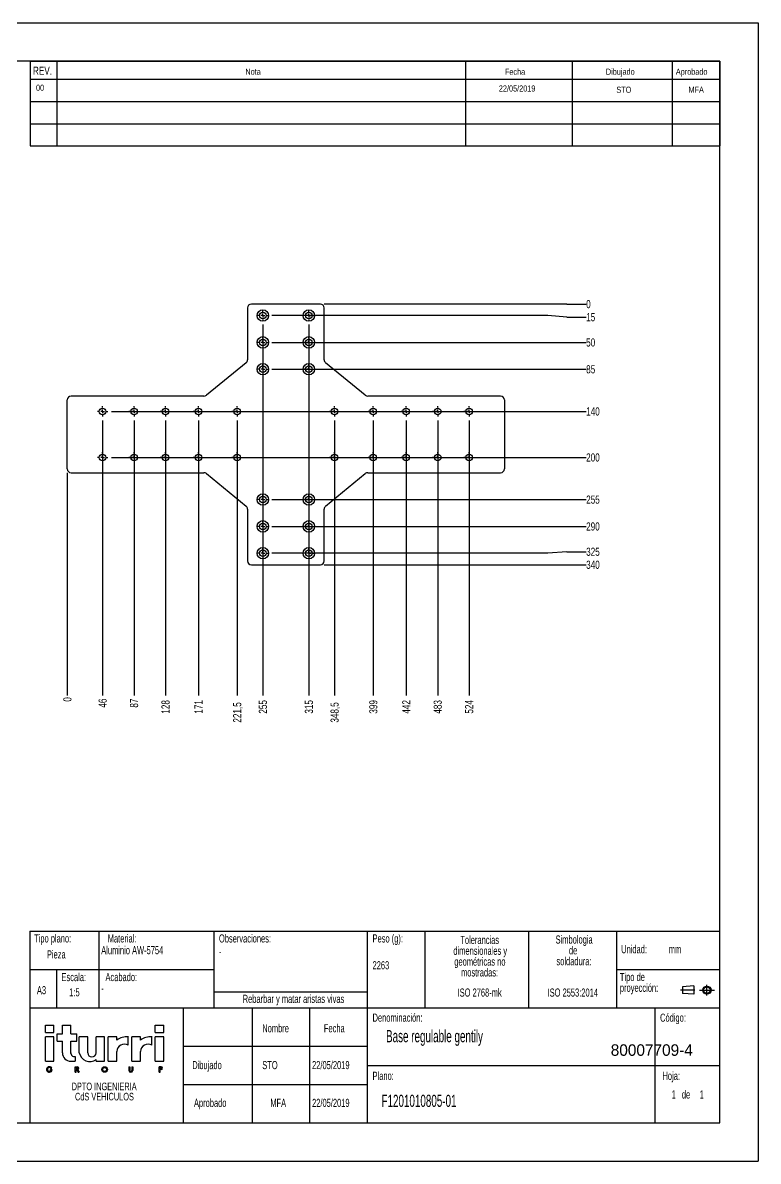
# Model space of a CAD drawing. Extents: x 0 to 2826, y 0 to 813.
# Drawn here: x 228.2 to 420, y 0 to 297 of the extents above; entities that cross this region are included whole.
import ezdxf

# ---------------------------------------------------------------- set-up
doc = ezdxf.new("R2010")
doc.units = 0
doc.linetypes.add('SLD-CENTRADA-TRAZOS-LARGOS', pattern=[19.05, 15.24, -1.27, 1.27, -1.27])
doc.linetypes.add('SLD-CONTINUA', pattern=[0])
doc.layers.get('0').update_dxf_attribs({"linetype": 'CONTINUOUS'})
doc.layers.add('FORMATO', color=7, linetype='SLD-CONTINUA')
doc.layers.add('SLD-0', color=179, linetype='SLD-CONTINUA')
doc.styles.add('SLDTEXTSTYLE0', font='TXT', dxfattribs={"width": 0.605})
doc.styles.add('SLDTEXTSTYLE1', font='TXT', dxfattribs={"width": 0.75})
doc.dimstyles.new('SLDDIMSTYLE0', dxfattribs={"dimtxt": 2.116667, "dimasz": 2.116667, "dimexe": 0, "dimexo": 0.0625, "dimgap": 0.529167, "dimtad": 0, "dimtih": 1, "dimtoh": 1, "dimdec": 0, "dimlfac": 5, "dimrnd": 1e-09, "dimdsep": 46, "dimtxsty": 'SLDTEXTSTYLE1', "dimblk1": 'NONE', "dimblk2": 'NONE', "dimsah": 1, "dimcen": 0.09, "dimadec": 0, "dimazin": 0, "dimtfac": 1, "dimtdec": 0, "dimtofl": 0, "dimtmove": 0, "dimatfit": 3, "dimldrblk": 'NONE', "dimfxl": 0, "dimtolj": 1, "dimtzin": 12, "dimarcsym": 0})
doc.dimstyles.new('SLDDIMSTYLE1', dxfattribs={"dimtxt": 2.116667, "dimasz": 2.116667, "dimexe": 0, "dimexo": 0.0625, "dimgap": 0.529167, "dimtad": 0, "dimtih": 1, "dimtoh": 1, "dimdec": 1, "dimlfac": 5, "dimrnd": 1e-09, "dimzin": 12, "dimdsep": 46, "dimtxsty": 'SLDTEXTSTYLE1', "dimblk1": 'NONE', "dimblk2": 'NONE', "dimsah": 1, "dimcen": 0.09, "dimadec": 0, "dimazin": 0, "dimtfac": 1, "dimtdec": 1, "dimtofl": 0, "dimtmove": 0, "dimatfit": 3, "dimldrblk": 'NONE', "dimfxl": 0, "dimtolj": 1, "dimtzin": 12, "dimarcsym": 0})

# ---------------------------------------------------------------- blocks, each defined once
blk = doc.blocks.new('BLOQUE3')
at = {"color": 7, "linetype": 'SLD-CENTRADA-TRAZOS-LARGOS'}
for p, q in [((400.52, 128.85), (400.52, 131.19)), ((397.92, 130.06), (394.8, 130.06)), ((398.88, 130.02), (402.16, 130.02))]:
    blk.add_line(p, q, dxfattribs=at)
at = {"color": 7, "linetype": 'SLD-CONTINUA'}
for p, q in [((397.68, 130.95), (395.23, 130.77)), ((395.23, 130.77), (395.23, 129.34)), ((397.68, 129.16), (395.23, 129.34)), ((397.68, 130.95), (397.68, 129.16))]:
    blk.add_line(p, q, dxfattribs=at)
for radius in [0.892, 0.713]:
    blk.add_circle((400.52, 130.02), radius, dxfattribs=at)
blk = doc.blocks.new('SW_NOTE_0')
at = {"color": 0, "linetype": 'Continuous', "char_height": 1.3229, "attachment_point": 2, "style": 'SLDTEXTSTYLE0'}
for s, insert in [('DPTO INGENIERIA', (7.83, 1.71)), ('CdS VEHICULOS', (7.88, -0.06))]:
    blk.add_mtext(s, dxfattribs=dict(at, insert=insert))
blk = doc.blocks.new('BLOQUE1')
at = {"layer": 'SLD-0'}
for p, q in [((0, 13.93), (1.47, 13.93)), ((0, 12.64), (0, 13.93)), ((1.47, 12.64), (1.47, 13.93)), ((2.94, 12.46), (2.94, 13.93)), ((2.94, 13.93), (4.41, 13.93)), ((4.41, 12.46), (4.41, 13.93)), ((19.1, 13.93), (20.57, 13.93)), ((19.1, 12.64), (19.1, 13.93)), ((20.57, 12.64), (20.57, 13.93)), ((0, 12.64), (1.47, 12.64)), ((0, 7.68), (0, 11.91)), ((1.47, 11.91), (0, 11.91)), ((1.47, 7.68), (1.47, 11.91)), ((2.02, 12.46), (2.94, 12.46)), ((2.02, 11.17), (2.02, 12.46)), ((4.41, 12.46), (5.45, 12.46)), ((5.45, 11.17), (5.45, 12.46)), ((5.88, 9.15), (5.88, 11.91)), ((7.35, 11.91), (5.88, 11.91)), ((7.35, 9.15), (7.35, 11.91)), ((10.29, 11.91), (8.82, 11.91)), ((8.82, 9.15), (8.82, 11.91)), ((10.29, 7.68), (10.29, 11.91)), ((10.92, 7.68), (10.92, 11.91)), ((12.39, 11.91), (10.92, 11.91)), ((12.39, 11.35), (12.39, 11.91)), ((14.41, 10.44), (14.41, 11.91)), ((15.04, 7.68), (15.04, 11.91)), ((16.51, 11.91), (15.04, 11.91)), ((16.51, 11.35), (16.51, 11.91)), ((18.53, 10.44), (18.53, 11.91)), ((19.1, 12.64), (20.57, 12.64)), ((19.1, 7.68), (19.1, 11.91)), ((20.57, 11.91), (19.1, 11.91)), ((20.57, 7.68), (20.57, 11.91)), ((2.02, 11.17), (2.94, 11.17)), ((2.94, 9.15), (2.94, 11.17)), ((4.41, 11.17), (5.45, 11.17)), ((4.41, 9.03), (4.41, 11.17)), ((8.82, 7.68), (8.82, 7.95)), ((12.39, 7.68), (12.39, 9.36)), ((16.51, 7.68), (16.51, 9.36)), ((0.88, 6.21), (1.16, 6.21)), ((0.88, 6.06), (0.88, 6.21)), ((0.88, 6.06), (0.96, 6.06)), ((0.9, 6.49), (1.1, 6.49)), ((5.19, 5.76), (5.19, 6.72)), ((5.19, 6.72), (5.55, 6.72)), ((5.35, 6.41), (5.35, 6.57)), ((5.35, 6.57), (5.55, 6.57)), ((5.35, 6.41), (5.55, 6.41)), ((5.35, 6.26), (5.41, 6.26)), ((5.35, 5.76), (5.35, 6.26)), ((5.41, 6.26), (5.69, 5.76)), ((5.59, 6.26), (5.87, 5.76)), ((14.53, 6.72), (14.53, 6.08)), ((14.53, 6.72), (14.68, 6.72)), ((14.68, 6.72), (14.68, 6.08)), ((15.02, 6.72), (15.02, 6.08)), ((15.02, 6.72), (15.17, 6.72)), ((15.17, 6.72), (15.17, 6.08)), ((20.12, 6.72), (19.78, 6.72)), ((19.78, 5.76), (19.78, 6.72)), ((19.78, 5.76), (19.78, 6.72)), ((19.94, 6.37), (19.94, 6.57)), ((20.12, 6.57), (19.94, 6.57)), ((20.12, 6.37), (19.94, 6.37)), ((20.12, 6.22), (19.94, 6.22)), ((19.94, 5.76), (19.94, 6.22)), ((5.19, 5.76), (5.35, 5.76)), ((5.69, 5.76), (5.87, 5.76)), ((19.78, 5.76), (19.94, 5.76))]:
    blk.add_line(p, q, dxfattribs=at)
at = {"layer": 'SLD-0', "linetype": 'SLD-CONTINUA'}
for p, q in [((5.15, 8.52), (5.15, 7.68)), ((0, 7.68), (1.47, 7.68)), ((4.41, 7.68), (5.15, 7.68)), ((8.82, 7.68), (10.29, 7.68)), ((10.92, 7.68), (12.39, 7.68)), ((15.04, 7.68), (16.51, 7.68)), ((19.1, 7.68), (20.57, 7.68))]:
    blk.add_line(p, q, dxfattribs=at)
at = {"layer": 'SLD-0'}
for radius in [0.482, 0.328]:
    blk.add_circle((10.29, 6.24), radius, dxfattribs=at)
at = {"layer": 'SLD-0', "linetype": 'SLD-CONTINUA'}
for centre, radius, start, end in [((14.17, 8.86), 3.06, 85.3992, 125.479), ((18.29, 8.86), 3.06, 85.3992, 125.479), ((13.73, 9.29), 1.34, 59.3496, 176.82), ((17.85, 9.29), 1.34, 59.3496, 176.82)]:
    blk.add_arc(centre, radius, start, end, dxfattribs=at)
at = {"layer": 'SLD-0'}
for centre, radius, start, end in [((4.41, 9.15), 1.47, 180, 270), ((5, 9.09), 0.593, 174.1878, 284.1512), ((7.74, 9.52), 1.9, 191.0739, 304.4906), ((8.09, 9.15), 0.735, 180, 0), ((0.68, 6.24), 0.482, 30.8678, 356.7364), ((0.68, 6.24), 0.328, 48.9815, 326.3369), ((5.55, 6.49), 0.233, 278.4773, 90), ((5.55, 6.49), 0.0787, 270, 90), ((14.85, 6.08), 0.322, 180, 0), ((14.85, 6.08), 0.167, 180, 0), ((20.12, 6.47), 0.253, 270, 90), ((20.12, 6.47), 0.0982, 270, 90)]:
    blk.add_arc(centre, radius, start, end, dxfattribs=at)
at = {"color": 7, "linetype": 'Continuous'}
blk.add_blockref('SW_NOTE_0', (2.38, 2.24), dxfattribs=at)
blk = doc.blocks.new('SW_NOTE_1')
at = {"layer": 'SLD-0', "color": 0, "attachment_point": 2, "style": 'SLDTEXTSTYLE0'}
for s, insert, char_height in [('dimensionales y', (7.54, -0.09), 2.1167), ('Tolerancias', (7.41, 2.73), 2.1167), ('geométricas no', (7.46, -2.92), 2.1167), ('mostradas:', (7.38, -5.74), 2.117)]:
    blk.add_mtext(s, dxfattribs=dict(at, insert=insert, char_height=char_height))
blk = doc.blocks.new('SW_NOTE_2')
at = {"layer": 'SLD-0', "color": 0, "attachment_point": 1, "style": 'SLDTEXTSTYLE0'}
for s, insert, char_height in [('Tipo de', (0, 2.73), 2.117), ('proyección:', (0, -0.09), 2.1167)]:
    blk.add_mtext(s, dxfattribs=dict(at, insert=insert, char_height=char_height))
blk = doc.blocks.new('SW_NOTE_3')
at = {"layer": 'SLD-0', "color": 0, "char_height": 2.117, "attachment_point": 2, "style": 'SLDTEXTSTYLE0'}
for s, insert in [('Simbologia', (7.11, 2.73)), ('de', (6.84, -0.09)), ('soldadura:', (7.06, -2.92))]:
    blk.add_mtext(s, dxfattribs=dict(at, insert=insert))
blk = doc.blocks.new('SW_NOTE_5')
at = {"layer": 'SLD-0', "color": 0, "attachment_point": 2, "style": 'SLDTEXTSTYLE0'}
for s, insert, char_height in [('dimensionales y', (7.54, -0.09), 2.1167), ('Tolerancias', (7.41, 2.73), 2.1167), ('geométricas no', (7.46, -2.92), 2.1167), ('mostradas:', (7.38, -5.74), 2.117)]:
    blk.add_mtext(s, dxfattribs=dict(at, insert=insert, char_height=char_height))
blk = doc.blocks.new('SW_NOTE_6')
at = {"layer": 'SLD-0', "color": 0, "attachment_point": 1, "style": 'SLDTEXTSTYLE0'}
for s, insert, char_height in [('Tipo de', (0, 2.73), 2.117), ('proyección:', (0, -0.09), 2.1167)]:
    blk.add_mtext(s, dxfattribs=dict(at, insert=insert, char_height=char_height))
blk = doc.blocks.new('SW_NOTE_7')
at = {"layer": 'SLD-0', "color": 0, "char_height": 2.117, "attachment_point": 2, "style": 'SLDTEXTSTYLE0'}
for s, insert in [('Simbologia', (7.11, 2.73)), ('de', (6.84, -0.09)), ('soldadura:', (7.06, -2.92))]:
    blk.add_mtext(s, dxfattribs=dict(at, insert=insert))
blk = doc.blocks.new('_D_17')
at = {"layer": 'FORMATO', "color": 7}
blk.add_line((239.79, 179.61), (239.79, 121.46), dxfattribs=at)
at = {"layer": 'FORMATO', "color": 7, "insert": (238.74, 119.89), "char_height": 2.12, "attachment_point": 1, "rotation": 90, "style": 'SLDTEXTSTYLE1'}
blk.add_mtext('0', dxfattribs=at)
blk = doc.blocks.new('_NONE')
blk = doc.blocks.new('_D_18')
at = {"layer": 'FORMATO', "color": 7}
blk.add_line((248.99, 193.26), (248.99, 121.46), dxfattribs=at)
at = {"layer": 'FORMATO', "color": 7, "insert": (247.94, 118.33), "char_height": 2.117, "attachment_point": 1, "rotation": 90, "style": 'SLDTEXTSTYLE1'}
blk.add_mtext('46', dxfattribs=at)
blk = doc.blocks.new('_D_19')
at = {"layer": 'FORMATO', "color": 7}
blk.add_line((257.19, 193.26), (257.19, 121.46), dxfattribs=at)
at = {"layer": 'FORMATO', "color": 7, "insert": (256.14, 118.33), "char_height": 2.117, "attachment_point": 1, "rotation": 90, "style": 'SLDTEXTSTYLE1'}
blk.add_mtext('87', dxfattribs=at)
blk = doc.blocks.new('_D_20')
at = {"layer": 'FORMATO', "color": 7}
blk.add_line((265.39, 193.26), (265.39, 121.46), dxfattribs=at)
at = {"layer": 'FORMATO', "color": 7, "insert": (264.34, 116.76), "char_height": 2.117, "attachment_point": 1, "rotation": 90, "style": 'SLDTEXTSTYLE1'}
blk.add_mtext('128', dxfattribs=at)
blk = doc.blocks.new('_D_21')
at = {"layer": 'FORMATO', "color": 7}
blk.add_line((273.99, 193.26), (273.99, 121.46), dxfattribs=at)
at = {"layer": 'FORMATO', "color": 7, "insert": (272.94, 116.76), "char_height": 2.117, "attachment_point": 1, "rotation": 90, "style": 'SLDTEXTSTYLE1'}
blk.add_mtext('171', dxfattribs=at)
blk = doc.blocks.new('_D_22')
at = {"layer": 'FORMATO', "color": 7}
blk.add_line((284.09, 193.26), (284.09, 121.46), dxfattribs=at)
at = {"layer": 'FORMATO', "color": 7, "insert": (283.04, 114.42), "char_height": 2.117, "attachment_point": 1, "rotation": 90, "style": 'SLDTEXTSTYLE1'}
blk.add_mtext('221,5', dxfattribs=at)
blk = doc.blocks.new('_D_23')
at = {"layer": 'FORMATO', "color": 7}
blk.add_line((290.79, 218.26), (290.79, 121.46), dxfattribs=at)
at = {"layer": 'FORMATO', "color": 7, "insert": (289.74, 116.76), "char_height": 2.117, "attachment_point": 1, "rotation": 90, "style": 'SLDTEXTSTYLE1'}
blk.add_mtext('255', dxfattribs=at)
blk = doc.blocks.new('_D_24')
at = {"layer": 'FORMATO', "color": 7}
blk.add_line((302.79, 218.26), (302.79, 121.46), dxfattribs=at)
at = {"layer": 'FORMATO', "color": 7, "insert": (301.74, 116.76), "char_height": 2.117, "attachment_point": 1, "rotation": 90, "style": 'SLDTEXTSTYLE1'}
blk.add_mtext('315', dxfattribs=at)
blk = doc.blocks.new('_D_25')
at = {"layer": 'FORMATO', "color": 7}
blk.add_line((309.49, 193.26), (309.49, 121.46), dxfattribs=at)
at = {"layer": 'FORMATO', "color": 7, "insert": (308.44, 114.42), "char_height": 2.117, "attachment_point": 1, "rotation": 90, "style": 'SLDTEXTSTYLE1'}
blk.add_mtext('348,5', dxfattribs=at)
blk = doc.blocks.new('_D_26')
at = {"layer": 'FORMATO', "color": 7}
blk.add_line((319.59, 193.26), (319.59, 121.46), dxfattribs=at)
at = {"layer": 'FORMATO', "color": 7, "insert": (318.54, 116.76), "char_height": 2.117, "attachment_point": 1, "rotation": 90, "style": 'SLDTEXTSTYLE1'}
blk.add_mtext('399', dxfattribs=at)
blk = doc.blocks.new('_D_27')
at = {"layer": 'FORMATO', "color": 7}
blk.add_line((328.19, 193.26), (328.19, 121.46), dxfattribs=at)
at = {"layer": 'FORMATO', "color": 7, "insert": (327.14, 116.76), "char_height": 2.117, "attachment_point": 1, "rotation": 90, "style": 'SLDTEXTSTYLE1'}
blk.add_mtext('442', dxfattribs=at)
blk = doc.blocks.new('_D_28')
at = {"layer": 'FORMATO', "color": 7}
blk.add_line((336.39, 193.26), (336.39, 121.46), dxfattribs=at)
at = {"layer": 'FORMATO', "color": 7, "insert": (335.34, 116.76), "char_height": 2.117, "attachment_point": 1, "rotation": 90, "style": 'SLDTEXTSTYLE1'}
blk.add_mtext('483', dxfattribs=at)
blk = doc.blocks.new('_D_29')
at = {"layer": 'FORMATO', "color": 7}
blk.add_line((344.59, 193.26), (344.59, 121.46), dxfattribs=at)
at = {"layer": 'FORMATO', "color": 7, "insert": (343.54, 116.76), "char_height": 2.117, "attachment_point": 1, "rotation": 90, "style": 'SLDTEXTSTYLE1'}
blk.add_mtext('524', dxfattribs=at)
blk = doc.blocks.new('_D_30')
at = {"layer": 'FORMATO', "color": 7}
for p, q in [((365.12, 223.61), (306.79, 223.61)), ((370.12, 223.61), (365.12, 223.61)), ((370.12, 223.61), (375.12, 223.61))]:
    blk.add_line(p, q, dxfattribs=at)
at = {"layer": 'FORMATO', "color": 7, "insert": (375.12, 224.66), "char_height": 2.12, "attachment_point": 1, "style": 'SLDTEXTSTYLE1'}
blk.add_mtext('0', dxfattribs=at)
blk = doc.blocks.new('_D_31')
at = {"layer": 'FORMATO', "color": 7}
for p, q in [((365.12, 220.61), (293.14, 220.61)), ((370.12, 220.21), (365.12, 220.61)), ((370.12, 220.21), (375.12, 220.21))]:
    blk.add_line(p, q, dxfattribs=at)
at = {"layer": 'FORMATO', "color": 7, "insert": (375.12, 221.26), "char_height": 2.117, "attachment_point": 1, "style": 'SLDTEXTSTYLE1'}
blk.add_mtext('15', dxfattribs=at)
blk = doc.blocks.new('_D_32')
at = {"layer": 'FORMATO', "color": 7}
blk.add_line((293.14, 213.61), (375.12, 213.61), dxfattribs=at)
at = {"layer": 'FORMATO', "color": 7, "insert": (375.12, 214.66), "char_height": 2.117, "attachment_point": 1, "style": 'SLDTEXTSTYLE1'}
blk.add_mtext('50', dxfattribs=at)
blk = doc.blocks.new('_D_33')
at = {"layer": 'FORMATO', "color": 7}
blk.add_line((293.14, 206.61), (375.12, 206.61), dxfattribs=at)
at = {"layer": 'FORMATO', "color": 7, "insert": (375.12, 207.66), "char_height": 2.117, "attachment_point": 1, "style": 'SLDTEXTSTYLE1'}
blk.add_mtext('85', dxfattribs=at)
blk = doc.blocks.new('_D_34')
at = {"layer": 'FORMATO', "color": 7}
blk.add_line((251.34, 195.61), (375.12, 195.61), dxfattribs=at)
at = {"layer": 'FORMATO', "color": 7, "insert": (375.12, 196.66), "char_height": 2.117, "attachment_point": 1, "style": 'SLDTEXTSTYLE1'}
blk.add_mtext('140', dxfattribs=at)
blk = doc.blocks.new('_D_35')
at = {"layer": 'FORMATO', "color": 7}
blk.add_line((251.34, 183.61), (375.12, 183.61), dxfattribs=at)
at = {"layer": 'FORMATO', "color": 7, "insert": (375.12, 184.66), "char_height": 2.117, "attachment_point": 1, "style": 'SLDTEXTSTYLE1'}
blk.add_mtext('200', dxfattribs=at)
blk = doc.blocks.new('_D_36')
at = {"layer": 'FORMATO', "color": 7}
blk.add_line((293.14, 172.61), (375.12, 172.61), dxfattribs=at)
at = {"layer": 'FORMATO', "color": 7, "insert": (375.12, 173.66), "char_height": 2.117, "attachment_point": 1, "style": 'SLDTEXTSTYLE1'}
blk.add_mtext('255', dxfattribs=at)
blk = doc.blocks.new('_D_37')
at = {"layer": 'FORMATO', "color": 7}
blk.add_line((293.14, 165.61), (375.12, 165.61), dxfattribs=at)
at = {"layer": 'FORMATO', "color": 7, "insert": (375.12, 166.66), "char_height": 2.117, "attachment_point": 1, "style": 'SLDTEXTSTYLE1'}
blk.add_mtext('290', dxfattribs=at)
blk = doc.blocks.new('_D_38')
at = {"layer": 'FORMATO', "color": 7}
for p, q in [((365.12, 158.61), (293.14, 158.61)), ((370.12, 159.01), (365.12, 158.61)), ((370.12, 159.01), (375.12, 159.01))]:
    blk.add_line(p, q, dxfattribs=at)
at = {"layer": 'FORMATO', "color": 7, "insert": (375.12, 160.06), "char_height": 2.117, "attachment_point": 1, "style": 'SLDTEXTSTYLE1'}
blk.add_mtext('325', dxfattribs=at)
blk = doc.blocks.new('_D_39')
at = {"layer": 'FORMATO', "color": 7}
blk.add_line((306.79, 155.61), (375.12, 155.61), dxfattribs=at)
at = {"layer": 'FORMATO', "color": 7, "insert": (375.12, 156.66), "char_height": 2.117, "attachment_point": 1, "style": 'SLDTEXTSTYLE1'}
blk.add_mtext('340', dxfattribs=at)
blk = doc.blocks.new('SW_CENTERMARKSYMBOL_32')
at = {"layer": 'FORMATO', "color": 0}
for p, q in [((-1, 0), (-1.35, 0)), ((0, 0), (-0.5, 0)), ((0, 1), (0, 1.35)), ((0, 0), (0, 0.5)), ((0, 0), (0, -0.5)), ((0, 0), (0.5, 0)), ((1, 0), (1.35, 0)), ((0, -1), (0, -1.35))]:
    blk.add_line(p, q, dxfattribs=at)
blk = doc.blocks.new('SW_CENTERMARKSYMBOL_33')
at = {"layer": 'FORMATO', "color": 0}
for p, q in [((-1, 0), (-1.35, 0)), ((0, 0), (-0.5, 0)), ((0, 1), (0, 1.35)), ((0, 0), (0, 0.5)), ((0, 0), (0, -0.5)), ((0, 0), (0.5, 0)), ((1, 0), (1.35, 0)), ((0, -1), (0, -1.35))]:
    blk.add_line(p, q, dxfattribs=at)
blk = doc.blocks.new('SW_CENTERMARKSYMBOL_34')
at = {"layer": 'FORMATO', "color": 0}
for p, q in [((-1, 0), (-1.35, 0)), ((0, 0), (-0.5, 0)), ((0, 1), (0, 1.35)), ((0, 0), (0, 0.5)), ((0, 0), (0, -0.5)), ((0, 0), (0.5, 0)), ((1, 0), (1.35, 0)), ((0, -1), (0, -1.35))]:
    blk.add_line(p, q, dxfattribs=at)
blk = doc.blocks.new('SW_CENTERMARKSYMBOL_35')
at = {"layer": 'FORMATO', "color": 0}
for p, q in [((-1, 0), (-1.35, 0)), ((0, 0), (-0.5, 0)), ((0, 1), (0, 1.35)), ((0, 0), (0, 0.5)), ((0, 0), (0, -0.5)), ((0, 0), (0.5, 0)), ((1, 0), (1.35, 0)), ((0, -1), (0, -1.35))]:
    blk.add_line(p, q, dxfattribs=at)
blk = doc.blocks.new('SW_CENTERMARKSYMBOL_36')
at = {"layer": 'FORMATO', "color": 0}
for p, q in [((-1, 0), (-1.35, 0)), ((0, 0), (-0.5, 0)), ((0, 1), (0, 1.35)), ((0, 0), (0, 0.5)), ((0, 0), (0, -0.5)), ((0, 0), (0.5, 0)), ((1, 0), (1.35, 0)), ((0, -1), (0, -1.35))]:
    blk.add_line(p, q, dxfattribs=at)
blk = doc.blocks.new('SW_CENTERMARKSYMBOL_37')
at = {"layer": 'FORMATO', "color": 0}
for p, q in [((-1, 0), (-1.35, 0)), ((0, 0), (-0.5, 0)), ((0, 1), (0, 1.35)), ((0, 0), (0, 0.5)), ((0, 0), (0, -0.5)), ((0, 0), (0.5, 0)), ((1, 0), (1.35, 0)), ((0, -1), (0, -1.35))]:
    blk.add_line(p, q, dxfattribs=at)
blk = doc.blocks.new('SW_CENTERMARKSYMBOL_38')
at = {"layer": 'FORMATO', "color": 0}
for p, q in [((-1, 0), (-1.35, 0)), ((0, 0), (-0.5, 0)), ((0, 1), (0, 1.35)), ((0, 0), (0, 0.5)), ((0, 0), (0, -0.5)), ((0, 0), (0.5, 0)), ((1, 0), (1.35, 0)), ((0, -1), (0, -1.35))]:
    blk.add_line(p, q, dxfattribs=at)
blk = doc.blocks.new('SW_CENTERMARKSYMBOL_39')
at = {"layer": 'FORMATO', "color": 0}
for p, q in [((-1, 0), (-1.35, 0)), ((0, 0), (-0.5, 0)), ((0, 1), (0, 1.35)), ((0, 0), (0, 0.5)), ((0, 0), (0, -0.5)), ((0, 0), (0.5, 0)), ((1, 0), (1.35, 0)), ((0, -1), (0, -1.35))]:
    blk.add_line(p, q, dxfattribs=at)
blk = doc.blocks.new('SW_CENTERMARKSYMBOL_40')
at = {"layer": 'FORMATO', "color": 0}
for p, q in [((-1, 0), (-1.35, 0)), ((0, 0), (-0.5, 0)), ((0, 1), (0, 1.35)), ((0, 0), (0, 0.5)), ((0, 0), (0, -0.5)), ((0, 0), (0.5, 0)), ((1, 0), (1.35, 0)), ((0, -1), (0, -1.35))]:
    blk.add_line(p, q, dxfattribs=at)
blk = doc.blocks.new('SW_CENTERMARKSYMBOL_41')
at = {"layer": 'FORMATO', "color": 0}
for p, q in [((-1, 0), (-1.35, 0)), ((0, 0), (-0.5, 0)), ((0, 1), (0, 1.35)), ((0, 0), (0, 0.5)), ((0, 0), (0, -0.5)), ((0, 0), (0.5, 0)), ((1, 0), (1.35, 0)), ((0, -1), (0, -1.35))]:
    blk.add_line(p, q, dxfattribs=at)
blk = doc.blocks.new('SW_CENTERMARKSYMBOL_42')
at = {"layer": 'FORMATO', "color": 0}
for p, q in [((-1, 0), (-1.35, 0)), ((0, 0), (-0.5, 0)), ((0, 1), (0, 1.35)), ((0, 0), (0, 0.5)), ((0, 0), (0, -0.5)), ((0, 0), (0.5, 0)), ((1, 0), (1.35, 0)), ((0, -1), (0, -1.35))]:
    blk.add_line(p, q, dxfattribs=at)
blk = doc.blocks.new('SW_CENTERMARKSYMBOL_43')
at = {"layer": 'FORMATO', "color": 0}
for p, q in [((-1, 0), (-1.35, 0)), ((0, 0), (-0.5, 0)), ((0, 1), (0, 1.35)), ((0, 0), (0, 0.5)), ((0, 0), (0, -0.5)), ((0, 0), (0.5, 0)), ((1, 0), (1.35, 0)), ((0, -1), (0, -1.35))]:
    blk.add_line(p, q, dxfattribs=at)
blk = doc.blocks.new('SW_CENTERMARKSYMBOL_44')
at = {"layer": 'FORMATO', "color": 0}
for p, q in [((-1, 0), (-1.35, 0)), ((0, 0), (-0.5, 0)), ((0, 1), (0, 1.35)), ((0, 0), (0, 0.5)), ((0, 0), (0, -0.5)), ((0, 0), (0.5, 0)), ((1, 0), (1.35, 0)), ((0, -1), (0, -1.35))]:
    blk.add_line(p, q, dxfattribs=at)
blk = doc.blocks.new('SW_CENTERMARKSYMBOL_45')
at = {"layer": 'FORMATO', "color": 0}
for p, q in [((-1, 0), (-1.35, 0)), ((0, 0), (-0.5, 0)), ((0, 1), (0, 1.35)), ((0, 0), (0, 0.5)), ((0, 0), (0, -0.5)), ((0, 0), (0.5, 0)), ((1, 0), (1.35, 0)), ((0, -1), (0, -1.35))]:
    blk.add_line(p, q, dxfattribs=at)
blk = doc.blocks.new('SW_CENTERMARKSYMBOL_46')
at = {"layer": 'FORMATO', "color": 0}
for p, q in [((-1, 0), (-1.35, 0)), ((0, 0), (-0.5, 0)), ((0, 1), (0, 1.35)), ((0, 0), (0, 0.5)), ((0, 0), (0, -0.5)), ((0, 0), (0.5, 0)), ((1, 0), (1.35, 0)), ((0, -1), (0, -1.35))]:
    blk.add_line(p, q, dxfattribs=at)
blk = doc.blocks.new('SW_CENTERMARKSYMBOL_47')
at = {"layer": 'FORMATO', "color": 0}
for p, q in [((-1, 0), (-1.35, 0)), ((0, 0), (-0.5, 0)), ((0, 1), (0, 1.35)), ((0, 0), (0, 0.5)), ((0, 0), (0, -0.5)), ((0, 0), (0.5, 0)), ((1, 0), (1.35, 0)), ((0, -1), (0, -1.35))]:
    blk.add_line(p, q, dxfattribs=at)
blk = doc.blocks.new('SW_CENTERMARKSYMBOL_48')
at = {"layer": 'FORMATO', "color": 0}
for p, q in [((-1, 0), (-1.35, 0)), ((0, 0), (-0.5, 0)), ((0, 1), (0, 1.35)), ((0, 0), (0, 0.5)), ((0, 0), (0, -0.5)), ((0, 0), (0.5, 0)), ((1, 0), (1.35, 0)), ((0, -1), (0, -1.35))]:
    blk.add_line(p, q, dxfattribs=at)
blk = doc.blocks.new('SW_CENTERMARKSYMBOL_49')
at = {"layer": 'FORMATO', "color": 0}
for p, q in [((-1, 0), (-1.35, 0)), ((0, 0), (-0.5, 0)), ((0, 1), (0, 1.35)), ((0, 0), (0, 0.5)), ((0, 0), (0, -0.5)), ((0, 0), (0.5, 0)), ((1, 0), (1.35, 0)), ((0, -1), (0, -1.35))]:
    blk.add_line(p, q, dxfattribs=at)
blk = doc.blocks.new('SW_CENTERMARKSYMBOL_50')
at = {"layer": 'FORMATO', "color": 0}
for p, q in [((-1, 0), (-1.35, 0)), ((0, 0), (-0.5, 0)), ((0, 1), (0, 1.35)), ((0, 0), (0, 0.5)), ((0, 0), (0, -0.5)), ((0, 0), (0.5, 0)), ((1, 0), (1.35, 0)), ((0, -1), (0, -1.35))]:
    blk.add_line(p, q, dxfattribs=at)
blk = doc.blocks.new('SW_CENTERMARKSYMBOL_51')
at = {"layer": 'FORMATO', "color": 0}
for p, q in [((-1, 0), (-1.35, 0)), ((0, 0), (-0.5, 0)), ((0, 1), (0, 1.35)), ((0, 0), (0, 0.5)), ((0, 0), (0, -0.5)), ((0, 0), (0.5, 0)), ((1, 0), (1.35, 0)), ((0, -1), (0, -1.35))]:
    blk.add_line(p, q, dxfattribs=at)
blk = doc.blocks.new('SW_CENTERMARKSYMBOL_52')
at = {"layer": 'FORMATO', "color": 0}
for p, q in [((-1, 0), (-1.35, 0)), ((0, 0), (-0.5, 0)), ((0, 1), (0, 1.35)), ((0, 0), (0, 0.5)), ((0, 0), (0, -0.5)), ((0, 0), (0.5, 0)), ((1, 0), (1.35, 0)), ((0, -1), (0, -1.35))]:
    blk.add_line(p, q, dxfattribs=at)
blk = doc.blocks.new('SW_CENTERMARKSYMBOL_53')
at = {"layer": 'FORMATO', "color": 0}
for p, q in [((-1, 0), (-1.35, 0)), ((0, 0), (-0.5, 0)), ((0, 1), (0, 1.35)), ((0, 0), (0, 0.5)), ((0, 0), (0, -0.5)), ((0, 0), (0.5, 0)), ((1, 0), (1.35, 0)), ((0, -1), (0, -1.35))]:
    blk.add_line(p, q, dxfattribs=at)
blk = doc.blocks.new('SW_CENTERMARKSYMBOL_54')
at = {"layer": 'FORMATO', "color": 0}
for p, q in [((-1, 0), (-1.35, 0)), ((0, 0), (-0.5, 0)), ((0, 1), (0, 1.35)), ((0, 0), (0, 0.5)), ((0, 0), (0, -0.5)), ((0, 0), (0.5, 0)), ((1, 0), (1.35, 0)), ((0, -1), (0, -1.35))]:
    blk.add_line(p, q, dxfattribs=at)
blk = doc.blocks.new('SW_CENTERMARKSYMBOL_55')
at = {"layer": 'FORMATO', "color": 0}
for p, q in [((-1, 0), (-1.35, 0)), ((0, 0), (-0.5, 0)), ((0, 1), (0, 1.35)), ((0, 0), (0, 0.5)), ((0, 0), (0, -0.5)), ((0, 0), (0.5, 0)), ((1, 0), (1.35, 0)), ((0, -1), (0, -1.35))]:
    blk.add_line(p, q, dxfattribs=at)
blk = doc.blocks.new('SW_CENTERMARKSYMBOL_56')
at = {"layer": 'FORMATO', "color": 0}
for p, q in [((-1, 0), (-1.35, 0)), ((0, 0), (-0.5, 0)), ((0, 1), (0, 1.35)), ((0, 0), (0, 0.5)), ((0, 0), (0, -0.5)), ((0, 0), (0.5, 0)), ((1, 0), (1.35, 0)), ((0, -1), (0, -1.35))]:
    blk.add_line(p, q, dxfattribs=at)
blk = doc.blocks.new('SW_CENTERMARKSYMBOL_57')
at = {"layer": 'FORMATO', "color": 0}
for p, q in [((-1, 0), (-1.35, 0)), ((0, 0), (-0.5, 0)), ((0, 1), (0, 1.35)), ((0, 0), (0, 0.5)), ((0, 0), (0, -0.5)), ((0, 0), (0.5, 0)), ((1, 0), (1.35, 0)), ((0, -1), (0, -1.35))]:
    blk.add_line(p, q, dxfattribs=at)
blk = doc.blocks.new('SW_CENTERMARKSYMBOL_58')
at = {"layer": 'FORMATO', "color": 0}
for p, q in [((-1, 0), (-1.35, 0)), ((0, 0), (-0.5, 0)), ((0, 1), (0, 1.35)), ((0, 0), (0, 0.5)), ((0, 0), (0, -0.5)), ((0, 0), (0.5, 0)), ((1, 0), (1.35, 0)), ((0, -1), (0, -1.35))]:
    blk.add_line(p, q, dxfattribs=at)
blk = doc.blocks.new('SW_CENTERMARKSYMBOL_59')
at = {"layer": 'FORMATO', "color": 0}
for p, q in [((-1, 0), (-1.35, 0)), ((0, 0), (-0.5, 0)), ((0, 1), (0, 1.35)), ((0, 0), (0, 0.5)), ((0, 0), (0, -0.5)), ((0, 0), (0.5, 0)), ((1, 0), (1.35, 0)), ((0, -1), (0, -1.35))]:
    blk.add_line(p, q, dxfattribs=at)
blk = doc.blocks.new('SW_CENTERMARKSYMBOL_60')
at = {"layer": 'FORMATO', "color": 0}
for p, q in [((-1, 0), (-1.35, 0)), ((0, 0), (-0.5, 0)), ((0, 1), (0, 1.35)), ((0, 0), (0, 0.5)), ((0, 0), (0, -0.5)), ((0, 0), (0.5, 0)), ((1, 0), (1.35, 0)), ((0, -1), (0, -1.35))]:
    blk.add_line(p, q, dxfattribs=at)
blk = doc.blocks.new('SW_CENTERMARKSYMBOL_61')
at = {"layer": 'FORMATO', "color": 0}
for p, q in [((-1, 0), (-1.35, 0)), ((0, 0), (-0.5, 0)), ((0, 1), (0, 1.35)), ((0, 0), (0, 0.5)), ((0, 0), (0, -0.5)), ((0, 0), (0.5, 0)), ((1, 0), (1.35, 0)), ((0, -1), (0, -1.35))]:
    blk.add_line(p, q, dxfattribs=at)
blk = doc.blocks.new('SW_CENTERMARKSYMBOL_62')
at = {"layer": 'FORMATO', "color": 0}
for p, q in [((-1, 0), (-1.35, 0)), ((0, 0), (-0.5, 0)), ((0, 1), (0, 1.35)), ((0, 0), (0, 0.5)), ((0, 0), (0, -0.5)), ((0, 0), (0.5, 0)), ((1, 0), (1.35, 0)), ((0, -1), (0, -1.35))]:
    blk.add_line(p, q, dxfattribs=at)
blk = doc.blocks.new('SW_CENTERMARKSYMBOL_63')
at = {"layer": 'FORMATO', "color": 0}
for p, q in [((-1, 0), (-1.35, 0)), ((0, 0), (-0.5, 0)), ((0, 1), (0, 1.35)), ((0, 0), (0, 0.5)), ((0, 0), (0, -0.5)), ((0, 0), (0.5, 0)), ((1, 0), (1.35, 0)), ((0, -1), (0, -1.35))]:
    blk.add_line(p, q, dxfattribs=at)

msp = doc.modelspace()

# ---------------------------------------------------------------- linework, layer by layer
at = {"color": 7, "linetype": 'SLD-CONTINUA'}
for p, q in [((0, 297), (420, 297)), ((420, 297), (420, 0)), ((410, 287), (20, 287)), ((410, 10), (410, 287)), ((305.79, 223.612), (287.79, 223.612)), ((286.79, 222.612), (286.79, 209.086)), ((306.79, 209.086), (306.79, 222.612)), ((286.423, 208.312), (276.066, 199.838)), ((317.514, 199.838), (307.157, 208.312)), ((275.433, 199.612), (240.79, 199.612)), ((352.79, 199.612), (318.147, 199.612)), ((239.79, 180.612), (239.79, 198.612)), ((353.79, 198.612), (353.79, 180.612)), ((240.79, 179.612), (275.433, 179.612)), ((276.066, 179.386), (286.423, 170.912)), ((307.157, 170.912), (317.514, 179.386)), ((318.147, 179.612), (352.79, 179.612)), ((286.79, 170.138), (286.79, 156.612)), ((306.79, 156.612), (306.79, 170.138)), ((287.79, 155.612), (305.79, 155.612)), ((230, 60), (410, 60)), ((230, 60), (230, 10)), ((20, 10), (410, 10)), ((7.531, 0), (420, 0))]:
    msp.add_line(p, q, dxfattribs=at)
for centre, radius in [((290.79, 220.612), 1.5), ((290.79, 220.612), 0.85), ((302.79, 220.612), 1.5), ((302.79, 220.612), 0.85), ((290.79, 213.612), 1.5), ((290.79, 213.612), 0.85), ((302.79, 213.612), 1.5), ((302.79, 213.612), 0.85), ((290.79, 206.612), 1.5), ((302.79, 206.612), 1.5), ((290.79, 206.612), 0.85), ((302.79, 206.612), 0.85), ((248.99, 195.612), 0.85), ((257.19, 195.612), 0.85), ((265.39, 195.612), 0.85), ((273.99, 195.612), 0.85), ((284.09, 195.612), 0.85), ((309.49, 195.612), 0.85), ((319.59, 195.612), 0.85), ((328.19, 195.612), 0.85), ((336.39, 195.612), 0.85), ((344.59, 195.612), 0.85), ((248.99, 183.612), 0.85), ((257.19, 183.612), 0.85), ((265.39, 183.612), 0.85), ((273.99, 183.612), 0.85), ((284.09, 183.612), 0.85), ((309.49, 183.612), 0.85), ((319.59, 183.612), 0.85), ((328.19, 183.612), 0.85), ((336.39, 183.612), 0.85), ((344.59, 183.612), 0.85), ((290.79, 172.612), 1.5), ((290.79, 172.612), 0.85), ((302.79, 172.612), 1.5), ((302.79, 172.612), 0.85), ((290.79, 165.612), 1.5), ((290.79, 165.612), 0.85), ((302.79, 165.612), 1.5), ((302.79, 165.612), 0.85), ((290.79, 158.612), 1.5), ((290.79, 158.612), 0.85), ((302.79, 158.612), 1.5), ((302.79, 158.612), 0.85)]:
    msp.add_circle(centre, radius, dxfattribs=at)
for centre, start, end in [((287.79, 222.612), 90, 180), ((305.79, 222.612), 0, 90), ((285.79, 209.086), 309.28941, 0), ((307.79, 209.086), 180, 230.71059), ((240.79, 198.612), 90, 180), ((275.433, 200.612), 270, 309.28941), ((318.147, 200.612), 230.71059, 270), ((352.79, 198.612), 0, 90), ((240.79, 180.612), 180, 270), ((275.433, 178.612), 50.71059, 90), ((318.147, 178.612), 90, 129.28941), ((352.79, 180.612), 270, 0), ((285.79, 170.138), 0, 50.71059), ((307.79, 170.138), 129.28941, 180), ((287.79, 156.612), 180, 270), ((305.79, 156.612), 270, 0)]:
    msp.add_arc(centre, 1, start, end, dxfattribs=at)
at = {"layer": 'FORMATO'}
for p, q in [((230.091, 287), (410, 287)), ((230.091, 287), (230.091, 264.866)), ((237.034, 287), (237.034, 264.866)), ((343.657, 287), (343.657, 264.866)), ((371.462, 287), (371.462, 264.866)), ((397.513, 287), (397.513, 264.866)), ((410, 287), (410, 264.866)), ((230.091, 282.266), (410, 282.266)), ((230.091, 276.466), (410, 276.466)), ((230.091, 270.666), (410, 270.666)), ((230.091, 264.866), (410, 264.866))]:
    msp.add_line(p, q, dxfattribs=at)
at = {"layer": 'SLD-0'}
for p, q in [((248, 60), (248, 40)), ((278, 60), (278, 40)), ((318, 60), (318, 40)), ((333, 60), (333, 40)), ((360.082, 60), (360.082, 40)), ((383, 60), (383, 40)), ((230, 50), (248, 50)), ((237, 50), (237, 40)), ((248, 50), (278, 50)), ((383, 50), (410, 50)), ((278, 44.158), (318, 44.158)), ((230, 40), (410, 40)), ((270, 40), (270, 10)), ((288, 40), (288, 10)), ((303, 40), (303, 10)), ((318, 40), (318, 10)), ((393, 40), (393, 10)), ((270, 30), (318, 30)), ((318, 25), (393, 25)), ((393, 25), (410, 25)), ((270, 20), (318, 20))]:
    msp.add_line(p, q, dxfattribs=at)

# ---------------------------------------------------------------- block references
at = {"color": 7, "linetype": 'Continuous'}
for name, p, xscale, yscale, zscale in [('BLOQUE3', (-74.011, -111.408), 1.2, 1.2, 1.2), ('BLOQUE3', (-74.011, -111.408), 1.2, 1.2, 1.2), ('BLOQUE1', (234.082, 14.581), 1.5, 1.5, 1.5), ('BLOQUE1', (234.082, 14.581), 1.5, 1.5, 1.5)]:
    msp.add_blockref(name, p, dxfattribs=dict(at, xscale=xscale, yscale=yscale, zscale=zscale))
at = {"layer": 'FORMATO', "color": 7}
for name, p in [('SW_CENTERMARKSYMBOL_59', (290.79, 220.612)), ('SW_CENTERMARKSYMBOL_53', (302.79, 220.612)), ('SW_CENTERMARKSYMBOL_58', (290.79, 213.612)), ('SW_CENTERMARKSYMBOL_52', (302.79, 213.612)), ('SW_CENTERMARKSYMBOL_57', (290.79, 206.612)), ('SW_CENTERMARKSYMBOL_51', (302.79, 206.612)), ('SW_CENTERMARKSYMBOL_36', (248.99, 195.612)), ('SW_CENTERMARKSYMBOL_37', (257.19, 195.612)), ('SW_CENTERMARKSYMBOL_38', (265.39, 195.612)), ('SW_CENTERMARKSYMBOL_39', (273.99, 195.612)), ('SW_CENTERMARKSYMBOL_62', (284.09, 195.612)), ('SW_CENTERMARKSYMBOL_63', (309.49, 195.612)), ('SW_CENTERMARKSYMBOL_43', (319.59, 195.612)), ('SW_CENTERMARKSYMBOL_44', (328.19, 195.612)), ('SW_CENTERMARKSYMBOL_45', (336.39, 195.612)), ('SW_CENTERMARKSYMBOL_46', (344.59, 195.612)), ('SW_CENTERMARKSYMBOL_32', (248.99, 183.612)), ('SW_CENTERMARKSYMBOL_33', (257.19, 183.612)), ('SW_CENTERMARKSYMBOL_34', (265.39, 183.612)), ('SW_CENTERMARKSYMBOL_35', (273.99, 183.612)), ('SW_CENTERMARKSYMBOL_61', (284.09, 183.612)), ('SW_CENTERMARKSYMBOL_60', (309.49, 183.612)), ('SW_CENTERMARKSYMBOL_40', (319.59, 183.612)), ('SW_CENTERMARKSYMBOL_41', (328.19, 183.612)), ('SW_CENTERMARKSYMBOL_42', (336.39, 183.612)), ('SW_CENTERMARKSYMBOL_47', (344.59, 183.612)), ('SW_CENTERMARKSYMBOL_54', (290.79, 172.612)), ('SW_CENTERMARKSYMBOL_50', (302.79, 172.612)), ('SW_CENTERMARKSYMBOL_56', (290.79, 165.612)), ('SW_CENTERMARKSYMBOL_49', (302.79, 165.612)), ('SW_CENTERMARKSYMBOL_55', (290.79, 158.612)), ('SW_CENTERMARKSYMBOL_48', (302.79, 158.612))]:
    msp.add_blockref(name, p, dxfattribs=at)
at = {"layer": 'SLD-0'}
for name, p in [('SW_NOTE_1', (339.945, 56.056)), ('SW_NOTE_5', (339.945, 56.056)), ('SW_NOTE_3', (364.873, 56.166)), ('SW_NOTE_7', (364.873, 56.166)), ('SW_NOTE_2', (383.914, 46.391)), ('SW_NOTE_6', (383.914, 46.391))]:
    msp.add_blockref(name, p, dxfattribs=at)

# ---------------------------------------------------------------- texts
at = {"insert": (381.53, 30.501), "char_height": 3, "attachment_point": 1}
msp.add_mtext_dynamic_manual_height_columns('80007709-4', width=31.8492, gutter_width=175, heights=[0], dxfattribs=at)
at = {"layer": 'FORMATO', "style": 'SLDTEXTSTYLE1'}
for s, insert, char_height, attachment_point in [('REV.', (230.836, 285.552), 2.1167, 1), ('Nota', (286.224, 285.026), 1.5875, 1), ('Fecha', (353.926, 285.026), 1.5875, 1), ('Dibujado', (380.261, 285.026), 1.5875, 1), ('Aprobado', (398.51, 285.026), 1.5875, 1), ('00', (232.685, 280.842), 1.5875, 2), ('22/05/2019', (357.114, 280.647), 1.5875, 2), ('STO', (384.949, 280.321), 1.5875, 2), ('MFA', (403.824, 280.321), 1.5875, 2)]:
    msp.add_mtext(s, dxfattribs=dict(at, insert=insert, char_height=char_height, attachment_point=attachment_point))
at = {"layer": 'SLD-0', "style": 'SLDTEXTSTYLE0'}
for s, insert, char_height, attachment_point in [('Tipo plano:', (231.129, 59.181), 2.11667, 1), ('Tipo plano:', (231.129, 59.181), 2.11667, 1), ('Material:', (250.33, 59.181), 2.1167, 1), ('Material:', (250.33, 59.181), 2.1167, 1), ('Observaciones:', (279.339, 59.181), 2.11667, 1), ('Observaciones:', (279.339, 59.181), 2.11667, 1), ('Peso (g):', (319.403, 59.181), 2.1167, 1), ('Peso (g):', (319.403, 59.181), 2.1167, 1), ('Unidad:', (384.246, 56.371), 2.1167, 1), ('Unidad:', (384.246, 56.371), 2.1167, 1), ('Pieza', (234.473, 55.019), 2.1167, 1), ('Pieza', (234.473, 55.019), 2.1167, 1), ('Aluminio AW-5754', (248.635, 56.106), 2.11667, 1), ('Aluminio AW-5754', (248.635, 56.106), 2.11667, 1), ('-', (279.339, 55.718), 2.117, 1), ('-', (279.339, 55.718), 2.117, 1), ('mm', (396.662, 56.371), 2.1167, 1), ('mm', (396.662, 56.371), 2.1167, 1), ('2263', (319.403, 52.181), 2.1167, 1), ('2263', (319.403, 52.181), 2.1167, 1), ('Escala:', (238.263, 49.101), 2.1167, 1), ('Escala:', (238.263, 49.101), 2.1167, 1), ('Acabado:', (249.738, 49.101), 2.1167, 1), ('Acabado:', (249.738, 49.101), 2.1167, 1), ('A3', (231.859, 45.674), 2.1167, 1), ('A3', (231.859, 45.674), 2.1167, 1), ('1:5', (240.29, 45.135), 2.1167, 1), ('1:5', (240.29, 45.135), 2.1167, 1), ('-', (248.635, 46.176), 2.117, 1), ('-', (248.635, 46.176), 2.117, 1), ('ISO 2768-mk', (347.337, 45.06), 2.11667, 2), ('ISO 2768-mk', (347.337, 45.06), 2.11667, 2), ('ISO 2553:2014', (371.625, 45.06), 2.11667, 2), ('ISO 2553:2014', (371.625, 45.06), 2.11667, 2), ('Rebarbar y matar aristas vivas', (298.785, 43.424), 2.11667, 2), ('Rebarbar y matar aristas vivas', (298.785, 43.424), 2.11667, 2), ('Denominación:', (319.403, 38.514), 2.11667, 1), ('Denominación:', (319.403, 38.514), 2.11667, 1), ('Código:', (394.398, 38.514), 2.1167, 1), ('Código:', (394.398, 38.514), 2.1167, 1), ('Nombre', (290.638, 35.755), 2.1167, 1), ('Nombre', (290.638, 35.755), 2.1167, 1), ('Fecha', (306.708, 35.755), 2.1167, 1), ('Fecha', (306.708, 35.755), 2.1167, 1), ('Base regulable gentily', (322.93, 34.217), 3.175, 1), ('Base regulable gentily', (322.93, 34.217), 3.175, 1), ('Dibujado', (272.373, 26.14), 2.1167, 1), ('Dibujado', (272.373, 26.14), 2.1167, 1), ('STO', (290.638, 26.14), 2.1167, 1), ('22/05/2019', (303.629, 26.14), 2.1167, 1), ('Plano:', (319.403, 23.338), 2.1167, 1), ('Plano:', (319.403, 23.338), 2.1167, 1), ('Hoja:', (395.014, 23.338), 2.1167, 1), ('Hoja:', (395.014, 23.338), 2.1167, 1), ('1', (397.413, 18.475), 2.117, 1), ('1', (397.413, 18.475), 2.117, 1), ('1', (397.413, 18.475), 2.117, 1), ('1', (397.413, 18.475), 2.117, 1), ('de', (400.078, 18.475), 2.1167, 1), ('de', (400.078, 18.475), 2.1167, 1), ('de', (400.078, 18.475), 2.1167, 1), ('de', (400.078, 18.475), 2.1167, 1), ('1', (404.731, 18.475), 2.117, 1), ('1', (404.731, 18.475), 2.117, 1), ('1', (404.731, 18.475), 2.117, 1), ('1', (404.731, 18.475), 2.117, 1), ('Aprobado', (272.825, 16.282), 2.1167, 1), ('Aprobado', (272.825, 16.282), 2.1167, 1), ('MFA', (292.735, 16.282), 2.1167, 1), ('22/05/2019', (303.629, 16.282), 2.1167, 1), ('F1201010805-01', (321.739, 17.347), 3.175, 1), ('F1201010805-01', (321.739, 17.347), 3.175, 1)]:
    msp.add_mtext(s, dxfattribs=dict(at, insert=insert, char_height=char_height, attachment_point=attachment_point))

# ---------------------------------------------------------------- dimensions: what is measured, and where the dimension line sits
at = {"layer": 'FORMATO', "color": 7}
for feature_location, offset, dtype, origin, dimstyle, picture, middle in [((250.34, 195.612), (124.778, 0), 0, (305.79, 223.612), 'SLDDIMSTYLE1', '_D_34', (377.464, 195.612)), ((250.34, 183.612), (124.778, 0), 0, (305.79, 223.612), 'SLDDIMSTYLE1', '_D_35', (377.464, 183.612)), ((292.14, 220.612), (82.978, -0.397), 0, (305.79, 223.612), 'SLDDIMSTYLE1', '_D_31', (376.682, 220.215)), ((292.14, 213.612), (82.978, 0), 0, (305.79, 223.612), 'SLDDIMSTYLE1', '_D_32', (376.682, 213.612)), ((292.14, 206.612), (82.978, 0), 0, (305.79, 223.612), 'SLDDIMSTYLE1', '_D_33', (376.682, 206.612)), ((292.14, 172.612), (82.978, 0), 0, (305.79, 223.612), 'SLDDIMSTYLE1', '_D_36', (377.464, 172.612)), ((292.14, 165.612), (82.978, 0), 0, (305.79, 223.612), 'SLDDIMSTYLE1', '_D_37', (377.464, 165.612)), ((292.14, 158.612), (82.978, 0.397), 0, (305.79, 223.612), 'SLDDIMSTYLE1', '_D_38', (377.464, 159.009)), ((305.790196667, 223.611735306), (69.32752416, 0), 0, (305.790196667, 223.611735306), 'SLDDIMSTYLE0', '_D_30', (375.89971159, 223.611735306)), ((305.79, 155.612), (69.328, 0), 0, (305.79, 223.612), 'SLDDIMSTYLE1', '_D_39', (377.464, 155.612)), ((290.79, 219.262), (0, -97.805), 1, (239.79, 180.612), 'SLDDIMSTYLE1', '_D_23', (290.79, 119.111)), ((302.79, 219.262), (0, -97.805), 1, (239.79, 180.612), 'SLDDIMSTYLE1', '_D_24', (302.79, 119.111)), ((248.99, 194.262), (0, -72.805), 1, (239.79, 180.612), 'SLDDIMSTYLE1', '_D_18', (248.99, 119.893)), ((257.19, 194.262), (0, -72.805), 1, (239.79, 180.612), 'SLDDIMSTYLE1', '_D_19', (257.19, 119.893)), ((265.39, 194.262), (0, -72.805), 1, (239.79, 180.612), 'SLDDIMSTYLE1', '_D_20', (265.39, 119.111)), ((273.99, 194.262), (0, -72.805), 1, (239.79, 180.612), 'SLDDIMSTYLE1', '_D_21', (273.99, 119.111)), ((284.09, 194.262), (0, -72.805), 1, (239.79, 180.612), 'SLDDIMSTYLE1', '_D_22', (284.09, 117.939)), ((309.49, 194.262), (0, -72.805), 1, (239.79, 180.612), 'SLDDIMSTYLE1', '_D_25', (309.49, 117.939)), ((319.59, 194.262), (0, -72.805), 1, (239.79, 180.612), 'SLDDIMSTYLE1', '_D_26', (319.59, 119.111)), ((328.19, 194.262), (0, -72.805), 1, (239.79, 180.612), 'SLDDIMSTYLE1', '_D_27', (328.19, 119.111)), ((336.39, 194.262), (0, -72.805), 1, (239.79, 180.612), 'SLDDIMSTYLE1', '_D_28', (336.39, 119.111)), ((344.59, 194.262), (0, -72.805), 1, (239.79, 180.612), 'SLDDIMSTYLE1', '_D_29', (344.59, 119.111)), ((239.790196667, 180.611735306), (0, -59.155207596), 1, (239.790196667, 180.611735306), 'SLDDIMSTYLE0', '_D_17', (239.790196667, 120.674536948))]:
    dim = msp.add_ordinate_dim(feature_location=feature_location, offset=offset, dtype=dtype, origin=origin, dimstyle=dimstyle, dxfattribs=at)
    dim.commit()
    dim.dimension.update_dxf_attribs({"geometry": picture, "text_midpoint": middle})

doc.saveas('drawing.dxf')
